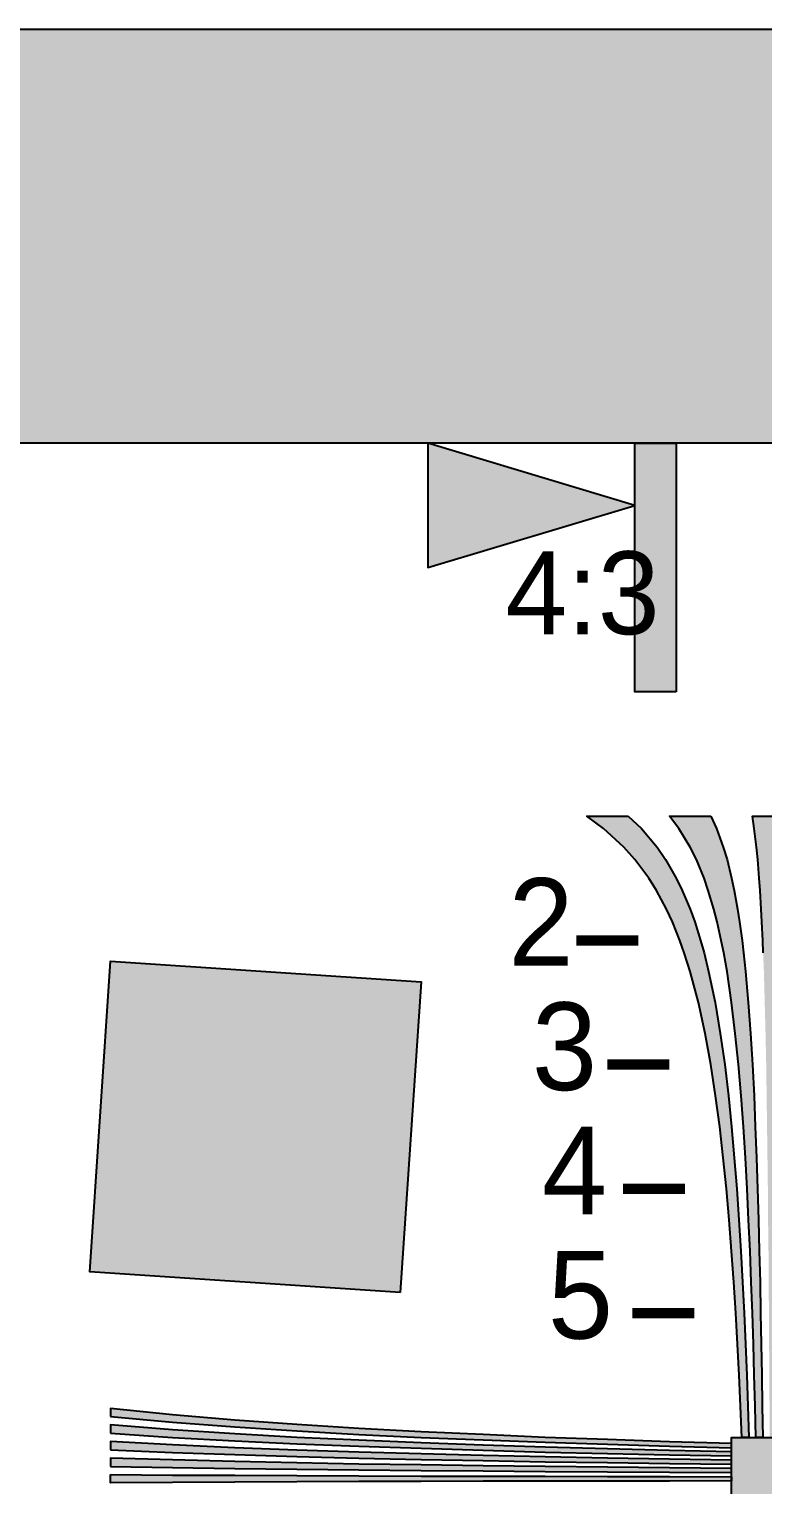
# Model space of a CAD drawing. Header units: millimetres. Extents: x 0 to 1582, y 0 to 984.
# Drawn here: x 1207.4 to 1349.2, y 703.1 to 984.2 of the extents above; entities that cross this region are included whole.
import ezdxf

# ---------------------------------------------------------------- set-up
doc = ezdxf.new("R2010")
doc.units = ezdxf.units.MM
for name, color, linetype in [('FRAME', 7, 'Continuous'), ('LABELS', 7, 'Continuous'), ('PERIPHERY', 7, 'Continuous'), ('SFR', 7, 'Continuous')]:
    doc.layers.add(name, color=color, linetype=linetype)

msp = doc.modelspace()

# ---------------------------------------------------------------- hatches: boundary and pattern name
at = {"layer": 'FRAME', "true_color": 0x000000}
h = msp.add_hatch(color=7, dxfattribs=at)
h.dxf.hatch_style = 1
h.paths.add_polyline_path([(0, 984.25), (1582.24, 984.25), (1582.24, 904.25), (0, 904.25), (0, 984.25)])
h = msp.add_hatch(color=7, dxfattribs=at)
h.dxf.hatch_style = 1
h.paths.add_polyline_path([(1284.44, 904.25), (1284.44, 880.25), (1324.44, 892.25), (1284.44, 904.25)])
h = msp.add_hatch(color=7, dxfattribs=at)
h.dxf.hatch_style = 1
h.paths.add_polyline_path([(1332.44, 856.25), (1324.44, 856.25), (1324.44, 904.25), (1332.44, 904.25), (1332.44, 856.25)])
at = {"layer": 'PERIPHERY', "true_color": 0x000000}
h = msp.add_hatch(color=7, dxfattribs=at)
h.dxf.hatch_style = 1
h.paths.add_polyline_path([(1323.13, 832.25), (1325.69, 829.85), (1328.73, 826.25), (1330.37, 823.85), (1332.45, 820.25), (1333.61, 817.85), (1335.13, 814.25), (1336.01, 811.85), (1337.13, 808.25), (1337.81, 805.85), (1338.69, 802.25), (1339.93, 796.25), (1340.93, 790.25), (1341.81, 784.25), (1342.53, 778.25), (1343.13, 772.25), (1343.65, 766.25), (1344.13, 760.25), (1344.53, 754.25), (1344.89, 748.25), (1345.25, 742.25), (1345.53, 736.25), (1345.81, 730.25), (1346.05, 724.25), (1346.25, 718.25), (1346.45, 712.25), (1345.13, 712.25), (1344.85, 718.25), (1344.58, 724.25), (1344.29, 730.25), (1343.93, 736.25), (1343.58, 742.25), (1343.13, 748.25), (1342.65, 754.25), (1342.13, 760.25), (1341.53, 766.25), (1340.85, 772.25), (1340.05, 778.25), (1339.13, 784.25), (1338.05, 790.25), (1336.73, 796.25), (1335.13, 802.25), (1333.97, 805.85), (1333.13, 808.25), (1331.69, 811.85), (1330.57, 814.25), (1328.61, 817.85), (1327.13, 820.25), (1324.45, 823.85), (1322.33, 826.25), (1318.41, 829.85), (1315.13, 832.25), (1323.13, 832.25), (1323.13, 832.25)])
h = msp.add_hatch(color=7, dxfattribs=at)
h.dxf.hatch_style = 1
h.paths.add_polyline_path([(1339.13, 832.25), (1340.21, 829.85), (1341.53, 826.25), (1342.25, 823.85), (1343.14, 820.25), (1343.62, 817.85), (1344.3, 814.25), (1344.66, 811.85), (1345.14, 808.25), (1345.42, 805.85), (1345.82, 802.25), (1346.34, 796.25), (1346.78, 790.25), (1347.14, 784.25), (1347.46, 778.25), (1347.7, 772.25), (1347.94, 766.25), (1348.14, 760.25), (1348.3, 754.25), (1348.46, 748.25), (1348.62, 742.25), (1348.74, 736.25), (1348.86, 730.25), (1348.94, 724.25), (1349.06, 718.25), (1349.14, 712.25), (1347.82, 712.25), (1347.66, 718.25), (1347.5, 724.25), (1347.34, 730.25), (1347.14, 736.25), (1346.94, 742.25), (1346.7, 748.25), (1346.41, 754.25), (1346.14, 760.25), (1345.82, 766.25), (1345.41, 772.25), (1344.98, 778.25), (1344.45, 784.25), (1343.85, 790.25), (1343.13, 796.25), (1342.25, 802.25), (1341.61, 805.85), (1341.13, 808.25), (1340.33, 811.85), (1339.69, 814.25), (1338.61, 817.85), (1337.81, 820.25), (1336.33, 823.85), (1335.13, 826.25), (1332.93, 829.85), (1331.13, 832.25), (1339.13, 832.25), (1339.13, 832.25)])
h = msp.add_hatch(color=7, dxfattribs=at)
h.dxf.hatch_style = 1
h.paths.add_polyline_path([(1355.14, 832.25), (1354.78, 829.85), (1354.34, 826.25), (1354.1, 823.85), (1353.81, 820.25), (1353.62, 817.85), (1353.41, 814.25), (1353.3, 811.85), (1353.14, 808.25), (1353.05, 805.85), (1352.89, 802.25), (1352.73, 796.25), (1352.57, 790.25), (1352.46, 784.25), (1352.38, 778.25), (1352.29, 772.25), (1352.21, 766.25), (1352.13, 760.25), (1352.09, 754.25), (1352.01, 748.25), (1351.97, 742.25), (1351.93, 736.25), (1351.9, 730.25), (1351.86, 724.25), (1351.82, 718.25), (1351.81, 712.25), (1350.46, 712.25), (1350.46, 718.25), (1350.42, 724.25), (1350.38, 730.25), (1350.34, 736.25), (1350.3, 742.25), (1350.26, 748.25), (1350.18, 754.25), (1350.14, 760.25), (1350.06, 766.25), (1349.98, 772.25), (1349.9, 778.25), (1349.82, 784.25), (1349.69, 790.25), (1349.53, 796.25), (1349.37, 802.25), (1349.22, 805.85), (1349.14, 808.25), (1348.98, 811.85), (1348.86, 814.25), (1348.62, 817.85), (1348.45, 820.25), (1348.18, 823.85), (1347.94, 826.25), (1347.5, 829.85), (1347.14, 832.25), (1355.14, 832.25), (1355.14, 832.25)])
h = msp.add_hatch(color=7, dxfattribs=at)
h.dxf.hatch_style = 1
h.paths.add_polyline_path([(1223.12, 716.26), (1235.12, 715.18), (1247.12, 714.26), (1259.12, 713.5), (1271.12, 712.82), (1283.12, 712.26), (1295.12, 711.78), (1307.12, 711.3), (1319.12, 710.94), (1331.12, 710.58), (1343.12, 710.26), (1343.12, 711.06), (1331.12, 711.42), (1319.12, 711.82), (1307.12, 712.26), (1295.12, 712.78), (1283.12, 713.34), (1271.12, 713.98), (1259.12, 714.74), (1247.12, 715.58), (1235.12, 716.62), (1223.12, 717.86), (1223.12, 716.26)])
h = msp.add_hatch(color=7, dxfattribs=at)
h.dxf.hatch_style = 1
h.paths.add_polyline_path([(1223.12, 713.06), (1235.12, 712.26), (1247.12, 711.58), (1259.12, 711.02), (1271.12, 710.54), (1283.12, 710.14), (1295.12, 709.78), (1307.12, 709.42), (1319.12, 709.14), (1331.12, 708.9), (1343.12, 708.66), (1343.12, 709.46), (1331.12, 709.74), (1319.12, 710.02), (1307.12, 710.38), (1295.12, 710.78), (1283.12, 711.18), (1271.12, 711.7), (1259.12, 712.26), (1247.12, 712.94), (1235.12, 713.7), (1223.12, 714.66), (1223.12, 713.06)])
h = msp.add_hatch(color=7, dxfattribs=at)
h.dxf.hatch_style = 1
h.paths.add_polyline_path([(1223.12, 709.86), (1235.12, 709.34), (1247.12, 708.94), (1259.12, 708.58), (1271.12, 708.26), (1283.12, 707.98), (1295.12, 707.78), (1307.12, 707.54), (1319.12, 707.38), (1331.12, 707.22), (1343.12, 707.06), (1343.12, 707.86), (1331.12, 708.06), (1319.12, 708.26), (1307.12, 708.5), (1295.12, 708.78), (1283.12, 709.06), (1271.12, 709.42), (1259.12, 709.78), (1247.12, 710.26), (1235.12, 710.82), (1223.12, 711.46), (1223.12, 709.86)])
h = msp.add_hatch(color=7, dxfattribs=at)
h.dxf.hatch_style = 1
h.paths.add_polyline_path([(1359.12, 696.25), (1343.12, 696.25), (1343.12, 712.25), (1359.12, 712.25), (1359.12, 696.25)])
h = msp.add_hatch(color=7, dxfattribs=at)
h.dxf.hatch_style = 1
h.paths.add_polyline_path([(1223.12, 706.66), (1235.12, 706.46), (1247.12, 706.26), (1259.12, 706.1), (1271.12, 705.98), (1283.12, 705.86), (1295.12, 705.78), (1307.12, 705.66), (1319.12, 705.58), (1331.12, 705.54), (1343.12, 705.46), (1343.12, 706.26), (1331.12, 706.38), (1319.12, 706.5), (1307.12, 706.62), (1295.12, 706.77), (1283.12, 706.93), (1271.12, 707.09), (1259.12, 707.33), (1247.12, 707.57), (1235.12, 707.9), (1223.12, 708.26), (1223.12, 706.66)])
h = msp.add_hatch(color=7, dxfattribs=at)
h.dxf.hatch_style = 1
h.paths.add_polyline_path([(1223.12, 705.06), (1235.12, 704.98), (1247.12, 704.94), (1259.12, 704.86), (1271.12, 704.82), (1283.12, 704.78), (1295.12, 704.78), (1307.12, 704.74), (1319.12, 704.7), (1331.12, 704.7), (1343.12, 704.66), (1343.12, 703.86), (1331.12, 703.82), (1319.12, 703.82), (1307.12, 703.78), (1295.12, 703.78), (1283.12, 703.74), (1271.12, 703.7), (1259.12, 703.66), (1247.12, 703.58), (1235.12, 703.54), (1223.12, 703.46), (1223.12, 705.06)])
at = {"layer": 'SFR', "true_color": 0x000000}
h = msp.add_hatch(color=7, dxfattribs=at)
h.dxf.hatch_style = 1
h.paths.add_polyline_path([(1279.12, 740.25), (1219.12, 744.25), (1223.12, 804.25), (1283.12, 800.25), (1279.12, 740.25)])

# ---------------------------------------------------------------- linework, layer by layer
at = {"layer": 'FRAME', "color": 250}
for points in [[(0, 984.25), (1582.24, 984.25), (1582.24, 904.25), (0, 904.25), (0, 984.25)], [(1284.44, 904.25), (1284.44, 880.25), (1324.44, 892.25), (1284.44, 904.25)], [(1332.44, 856.25), (1324.44, 856.25), (1324.44, 904.25), (1332.44, 904.25), (1332.44, 856.25)]]:
    msp.add_lwpolyline(points, close=True, dxfattribs=at)
at = {"layer": 'FRAME', "color": 250, "true_color": 0x000000}
for points in [[(0, 984.25), (0, 904.25), (1582.24, 904.25)], [(1582.24, 904.25), (1582.24, 984.25), (0, 984.25)], [(1284.44, 904.25), (1284.44, 880.25), (1324.44, 892.25)], [(1332.44, 856.25), (1332.44, 904.25), (1324.44, 904.25)], [(1324.44, 904.25), (1324.44, 856.25), (1332.44, 856.25)]]:
    msp.add_solid(points, dxfattribs=at)
at = {"layer": 'PERIPHERY', "color": 250}
for points in [[(1323.13, 832.25), (1325.69, 829.85), (1328.73, 826.25), (1330.37, 823.85), (1332.45, 820.25), (1333.61, 817.85), (1335.13, 814.25), (1336.01, 811.85), (1337.13, 808.25), (1337.81, 805.85), (1338.69, 802.25), (1339.93, 796.25), (1340.93, 790.25), (1341.81, 784.25), (1342.53, 778.25), (1343.13, 772.25), (1343.65, 766.25), (1344.13, 760.25), (1344.53, 754.25), (1344.89, 748.25), (1345.25, 742.25), (1345.53, 736.25), (1345.81, 730.25), (1346.05, 724.25), (1346.25, 718.25), (1346.45, 712.25), (1345.13, 712.25), (1344.85, 718.25), (1344.58, 724.25), (1344.29, 730.25), (1343.93, 736.25), (1343.58, 742.25), (1343.13, 748.25), (1342.65, 754.25), (1342.13, 760.25), (1341.53, 766.25), (1340.85, 772.25), (1340.05, 778.25), (1339.13, 784.25), (1338.05, 790.25), (1336.73, 796.25), (1335.13, 802.25), (1333.97, 805.85), (1333.13, 808.25), (1331.69, 811.85), (1330.57, 814.25), (1328.61, 817.85), (1327.13, 820.25), (1324.45, 823.85), (1322.33, 826.25), (1318.41, 829.85), (1315.13, 832.25), (1323.13, 832.25), (1323.13, 832.25)], [(1339.13, 832.25), (1340.21, 829.85), (1341.53, 826.25), (1342.25, 823.85), (1343.14, 820.25), (1343.62, 817.85), (1344.3, 814.25), (1344.66, 811.85), (1345.14, 808.25), (1345.42, 805.85), (1345.82, 802.25), (1346.34, 796.25), (1346.78, 790.25), (1347.14, 784.25), (1347.46, 778.25), (1347.7, 772.25), (1347.94, 766.25), (1348.14, 760.25), (1348.3, 754.25), (1348.46, 748.25), (1348.62, 742.25), (1348.74, 736.25), (1348.86, 730.25), (1348.94, 724.25), (1349.06, 718.25), (1349.14, 712.25), (1347.82, 712.25), (1347.66, 718.25), (1347.5, 724.25), (1347.34, 730.25), (1347.14, 736.25), (1346.94, 742.25), (1346.7, 748.25), (1346.41, 754.25), (1346.14, 760.25), (1345.82, 766.25), (1345.41, 772.25), (1344.98, 778.25), (1344.45, 784.25), (1343.85, 790.25), (1343.13, 796.25), (1342.25, 802.25), (1341.61, 805.85), (1341.13, 808.25), (1340.33, 811.85), (1339.69, 814.25), (1338.61, 817.85), (1337.81, 820.25), (1336.33, 823.85), (1335.13, 826.25), (1332.93, 829.85), (1331.13, 832.25), (1339.13, 832.25), (1339.13, 832.25)], [(1223.12, 716.26), (1235.12, 715.18), (1247.12, 714.26), (1259.12, 713.5), (1271.12, 712.82), (1283.12, 712.26), (1295.12, 711.78), (1307.12, 711.3), (1319.12, 710.94), (1331.12, 710.58), (1343.12, 710.26), (1343.12, 711.06), (1331.12, 711.42), (1319.12, 711.82), (1307.12, 712.26), (1295.12, 712.78), (1283.12, 713.34), (1271.12, 713.98), (1259.12, 714.74), (1247.12, 715.58), (1235.12, 716.62), (1223.12, 717.86), (1223.12, 716.26)], [(1223.12, 713.06), (1235.12, 712.26), (1247.12, 711.58), (1259.12, 711.02), (1271.12, 710.54), (1283.12, 710.14), (1295.12, 709.78), (1307.12, 709.42), (1319.12, 709.14), (1331.12, 708.9), (1343.12, 708.66), (1343.12, 709.46), (1331.12, 709.74), (1319.12, 710.02), (1307.12, 710.38), (1295.12, 710.78), (1283.12, 711.18), (1271.12, 711.7), (1259.12, 712.26), (1247.12, 712.94), (1235.12, 713.7), (1223.12, 714.66), (1223.12, 713.06)], [(1223.12, 709.86), (1235.12, 709.34), (1247.12, 708.94), (1259.12, 708.58), (1271.12, 708.26), (1283.12, 707.98), (1295.12, 707.78), (1307.12, 707.54), (1319.12, 707.38), (1331.12, 707.22), (1343.12, 707.06), (1343.12, 707.86), (1331.12, 708.06), (1319.12, 708.26), (1307.12, 708.5), (1295.12, 708.78), (1283.12, 709.06), (1271.12, 709.42), (1259.12, 709.78), (1247.12, 710.26), (1235.12, 710.82), (1223.12, 711.46), (1223.12, 709.86)], [(1359.12, 696.25), (1343.12, 696.25), (1343.12, 712.25), (1359.12, 712.25), (1359.12, 696.25)], [(1223.12, 706.66), (1235.12, 706.46), (1247.12, 706.26), (1259.12, 706.1), (1271.12, 705.98), (1283.12, 705.86), (1295.12, 705.78), (1307.12, 705.66), (1319.12, 705.58), (1331.12, 705.54), (1343.12, 705.46), (1343.12, 706.26), (1331.12, 706.38), (1319.12, 706.5), (1307.12, 706.62), (1295.12, 706.77), (1283.12, 706.93), (1271.12, 707.09), (1259.12, 707.33), (1247.12, 707.57), (1235.12, 707.9), (1223.12, 708.26), (1223.12, 706.66)], [(1223.12, 705.06), (1235.12, 704.98), (1247.12, 704.94), (1259.12, 704.86), (1271.12, 704.82), (1283.12, 704.78), (1295.12, 704.78), (1307.12, 704.74), (1319.12, 704.7), (1331.12, 704.7), (1343.12, 704.66), (1343.12, 703.86), (1331.12, 703.82), (1319.12, 703.82), (1307.12, 703.78), (1295.12, 703.78), (1283.12, 703.74), (1271.12, 703.7), (1259.12, 703.66), (1247.12, 703.58), (1235.12, 703.54), (1223.12, 703.46), (1223.12, 705.06)]]:
    msp.add_lwpolyline(points, close=True, dxfattribs=at)
msp.add_lwpolyline([(1349.22, 805.85), (1349.14, 808.25), (1348.98, 811.85), (1348.86, 814.25), (1348.62, 817.85), (1348.45, 820.25), (1348.18, 823.85), (1347.94, 826.25), (1347.5, 829.85), (1347.14, 832.25), (1355.14, 832.25)], dxfattribs=at)
at = {"layer": 'PERIPHERY', "color": 250, "lineweight": 35, "const_width": 2}
for points in [[(1313.13, 808.25), (1325.13, 808.25)], [(1319.13, 784.25), (1331.13, 784.25)], [(1322.13, 760.25), (1334.13, 760.25)], [(1323.93, 736.25), (1335.93, 736.25)]]:
    msp.add_lwpolyline(points, dxfattribs=at)
at = {"layer": 'PERIPHERY', "color": 250, "true_color": 0x000000}
for points in [[(1323.13, 832.25), (1323.13, 832.25), (1315.13, 832.25)], [(1323.13, 832.25), (1315.13, 832.25), (1318.41, 829.85)], [(1323.13, 832.25), (1318.41, 829.85), (1322.33, 826.25)], [(1323.13, 832.25), (1322.33, 826.25), (1324.45, 823.85)], [(1323.13, 832.25), (1324.45, 823.85), (1327.13, 820.25)], [(1323.13, 832.25), (1327.13, 820.25), (1328.61, 817.85)], [(1323.13, 832.25), (1328.61, 817.85), (1330.57, 814.25)], [(1323.13, 832.25), (1330.57, 814.25), (1331.69, 811.85)], [(1323.13, 832.25), (1331.69, 811.85), (1340.93, 790.25)], [(1323.13, 832.25), (1340.93, 790.25), (1339.93, 796.25)], [(1323.13, 832.25), (1339.93, 796.25), (1338.69, 802.25)], [(1323.13, 832.25), (1338.69, 802.25), (1337.81, 805.85)], [(1323.13, 832.25), (1337.81, 805.85), (1337.13, 808.25)], [(1323.13, 832.25), (1337.13, 808.25), (1336.01, 811.85)], [(1323.13, 832.25), (1336.01, 811.85), (1335.13, 814.25)], [(1323.13, 832.25), (1335.13, 814.25), (1333.61, 817.85)], [(1323.13, 832.25), (1333.61, 817.85), (1332.45, 820.25)], [(1323.13, 832.25), (1332.45, 820.25), (1330.37, 823.85)], [(1323.13, 832.25), (1330.37, 823.85), (1328.73, 826.25)], [(1328.73, 826.25), (1325.69, 829.85), (1323.13, 832.25)], [(1339.13, 832.25), (1339.13, 832.25), (1331.13, 832.25)], [(1339.13, 832.25), (1331.13, 832.25), (1332.93, 829.85)], [(1339.13, 832.25), (1332.93, 829.85), (1335.13, 826.25)], [(1339.13, 832.25), (1335.13, 826.25), (1336.33, 823.85)], [(1339.13, 832.25), (1336.33, 823.85), (1337.81, 820.25)], [(1339.13, 832.25), (1337.81, 820.25), (1338.61, 817.85)], [(1339.13, 832.25), (1338.61, 817.85), (1339.69, 814.25)], [(1339.13, 832.25), (1339.69, 814.25), (1340.33, 811.85)], [(1339.13, 832.25), (1340.33, 811.85), (1341.13, 808.25)], [(1339.13, 832.25), (1341.13, 808.25), (1341.61, 805.85)], [(1339.13, 832.25), (1341.61, 805.85), (1342.25, 802.25)], [(1339.13, 832.25), (1342.25, 802.25), (1343.13, 796.25)], [(1339.13, 832.25), (1343.13, 796.25), (1343.85, 790.25)], [(1339.13, 832.25), (1343.85, 790.25), (1348.3, 754.25)], [(1339.13, 832.25), (1348.3, 754.25), (1348.14, 760.25)], [(1339.13, 832.25), (1348.14, 760.25), (1347.94, 766.25)], [(1339.13, 832.25), (1347.94, 766.25), (1347.7, 772.25)], [(1339.13, 832.25), (1347.7, 772.25), (1347.46, 778.25)], [(1339.13, 832.25), (1347.46, 778.25), (1347.14, 784.25)], [(1339.13, 832.25), (1347.14, 784.25), (1346.78, 790.25)], [(1339.13, 832.25), (1346.78, 790.25), (1346.34, 796.25)], [(1339.13, 832.25), (1346.34, 796.25), (1345.82, 802.25)], [(1339.13, 832.25), (1345.82, 802.25), (1345.42, 805.85)], [(1339.13, 832.25), (1345.42, 805.85), (1345.14, 808.25)], [(1339.13, 832.25), (1345.14, 808.25), (1344.66, 811.85)], [(1339.13, 832.25), (1344.66, 811.85), (1344.3, 814.25)], [(1339.13, 832.25), (1344.3, 814.25), (1343.62, 817.85)], [(1339.13, 832.25), (1343.62, 817.85), (1343.14, 820.25)], [(1339.13, 832.25), (1343.14, 820.25), (1342.25, 823.85)], [(1339.13, 832.25), (1342.25, 823.85), (1341.53, 826.25)], [(1341.53, 826.25), (1340.21, 829.85), (1339.13, 832.25)], [(1355.14, 832.25), (1355.14, 832.25), (1347.14, 832.25)], [(1355.14, 832.25), (1347.14, 832.25), (1347.5, 829.85)], [(1355.14, 832.25), (1347.5, 829.85), (1347.94, 826.25)], [(1355.14, 832.25), (1347.94, 826.25), (1348.18, 823.85)], [(1355.14, 832.25), (1348.18, 823.85), (1348.45, 820.25)], [(1355.14, 832.25), (1348.45, 820.25), (1348.62, 817.85)], [(1355.14, 832.25), (1348.62, 817.85), (1348.86, 814.25)], [(1355.14, 832.25), (1348.86, 814.25), (1348.98, 811.85)], [(1355.14, 832.25), (1348.98, 811.85), (1349.14, 808.25)], [(1355.14, 832.25), (1349.14, 808.25), (1349.22, 805.85)], [(1331.69, 811.85), (1333.13, 808.25), (1340.93, 790.25)], [(1333.13, 808.25), (1333.97, 805.85), (1341.81, 784.25)], [(1333.13, 808.25), (1341.81, 784.25), (1340.93, 790.25)], [(1333.97, 805.85), (1335.13, 802.25), (1341.81, 784.25)], [(1335.13, 802.25), (1336.73, 796.25), (1342.53, 778.25)], [(1335.13, 802.25), (1342.53, 778.25), (1341.81, 784.25)], [(1336.73, 796.25), (1338.05, 790.25), (1343.65, 766.25)], [(1336.73, 796.25), (1343.65, 766.25), (1343.13, 772.25)], [(1336.73, 796.25), (1343.13, 772.25), (1342.53, 778.25)], [(1338.05, 790.25), (1339.13, 784.25), (1344.13, 760.25)], [(1338.05, 790.25), (1344.13, 760.25), (1343.65, 766.25)], [(1343.85, 790.25), (1344.45, 784.25), (1348.46, 748.25)], [(1343.85, 790.25), (1348.46, 748.25), (1348.3, 754.25)], [(1339.13, 784.25), (1340.05, 778.25), (1344.89, 748.25)], [(1339.13, 784.25), (1344.89, 748.25), (1344.53, 754.25)], [(1339.13, 784.25), (1344.53, 754.25), (1344.13, 760.25)], [(1344.45, 784.25), (1344.98, 778.25), (1348.74, 736.25)], [(1344.45, 784.25), (1348.74, 736.25), (1348.62, 742.25)], [(1344.45, 784.25), (1348.62, 742.25), (1348.46, 748.25)], [(1340.05, 778.25), (1340.85, 772.25), (1345.25, 742.25)], [(1340.05, 778.25), (1345.25, 742.25), (1344.89, 748.25)], [(1344.98, 778.25), (1345.41, 772.25), (1348.94, 724.25)], [(1344.98, 778.25), (1348.94, 724.25), (1348.86, 730.25)], [(1344.98, 778.25), (1348.86, 730.25), (1348.74, 736.25)], [(1340.85, 772.25), (1341.53, 766.25), (1345.81, 730.25)], [(1340.85, 772.25), (1345.81, 730.25), (1345.53, 736.25)], [(1340.85, 772.25), (1345.53, 736.25), (1345.25, 742.25)], [(1345.41, 772.25), (1345.82, 766.25), (1349.06, 718.25)], [(1345.41, 772.25), (1349.06, 718.25), (1348.94, 724.25)], [(1341.53, 766.25), (1342.13, 760.25), (1346.05, 724.25)], [(1341.53, 766.25), (1346.05, 724.25), (1345.81, 730.25)], [(1345.82, 766.25), (1346.14, 760.25), (1349.14, 712.25)], [(1345.82, 766.25), (1349.14, 712.25), (1349.06, 718.25)], [(1342.13, 760.25), (1342.65, 754.25), (1346.45, 712.25)], [(1342.13, 760.25), (1346.45, 712.25), (1346.25, 718.25)], [(1342.13, 760.25), (1346.25, 718.25), (1346.05, 724.25)], [(1346.14, 760.25), (1346.41, 754.25), (1346.7, 748.25)], [(1346.14, 760.25), (1346.7, 748.25), (1349.14, 712.25)], [(1342.65, 754.25), (1343.13, 748.25), (1346.45, 712.25)], [(1343.13, 748.25), (1343.58, 742.25), (1346.45, 712.25)], [(1346.7, 748.25), (1346.94, 742.25), (1349.14, 712.25)], [(1343.58, 742.25), (1343.93, 736.25), (1344.29, 730.25)], [(1343.58, 742.25), (1344.29, 730.25), (1346.45, 712.25)], [(1346.94, 742.25), (1347.14, 736.25), (1349.14, 712.25)], [(1347.14, 736.25), (1347.34, 730.25), (1349.14, 712.25)], [(1344.29, 730.25), (1344.58, 724.25), (1346.45, 712.25)], [(1347.34, 730.25), (1347.5, 724.25), (1349.14, 712.25)], [(1344.58, 724.25), (1344.85, 718.25), (1346.45, 712.25)], [(1347.5, 724.25), (1347.66, 718.25), (1349.14, 712.25)], [(1223.12, 717.86), (1223.12, 716.26), (1235.12, 715.18)], [(1223.12, 717.86), (1235.12, 715.18), (1247.12, 714.26)], [(1223.12, 717.86), (1247.12, 714.26), (1259.12, 713.5)], [(1223.12, 717.86), (1259.12, 713.5), (1271.12, 712.82)], [(1271.12, 712.82), (1235.12, 716.62), (1223.12, 717.86)], [(1344.85, 718.25), (1345.13, 712.25), (1346.45, 712.25)], [(1347.66, 718.25), (1347.82, 712.25), (1349.14, 712.25)], [(1223.12, 714.66), (1223.12, 713.06), (1235.12, 712.26)], [(1223.12, 714.66), (1235.12, 712.26), (1247.12, 711.58)], [(1223.12, 714.66), (1247.12, 711.58), (1259.12, 711.02)], [(1223.12, 714.66), (1259.12, 711.02), (1271.12, 710.54)], [(1271.12, 710.54), (1235.12, 713.7), (1223.12, 714.66)], [(1271.12, 712.82), (1247.12, 715.58), (1235.12, 716.62)], [(1271.12, 712.82), (1259.12, 714.74), (1247.12, 715.58)], [(1271.12, 712.82), (1271.12, 713.98), (1259.12, 714.74)], [(1223.12, 711.46), (1223.12, 709.86), (1235.12, 709.34)], [(1223.12, 711.46), (1235.12, 709.34), (1247.12, 708.94)], [(1223.12, 711.46), (1247.12, 708.94), (1259.12, 708.58)], [(1223.12, 711.46), (1259.12, 708.58), (1271.12, 708.26)], [(1223.12, 711.46), (1271.12, 708.26), (1283.12, 707.98)], [(1283.12, 707.98), (1235.12, 710.82), (1223.12, 711.46)], [(1271.12, 710.54), (1247.12, 712.94), (1235.12, 713.7)], [(1271.12, 710.54), (1259.12, 712.26), (1247.12, 712.94)], [(1271.12, 710.54), (1271.12, 711.7), (1259.12, 712.26)], [(1271.12, 712.82), (1283.12, 713.34), (1271.12, 713.98)], [(1271.12, 712.82), (1295.12, 712.78), (1283.12, 713.34)], [(1271.12, 712.82), (1283.12, 712.26), (1295.12, 711.78)], [(1271.12, 712.82), (1295.12, 711.78), (1307.12, 711.3)], [(1271.12, 712.82), (1307.12, 711.3), (1319.12, 710.94)], [(1271.12, 712.82), (1319.12, 710.94), (1331.12, 710.58)], [(1271.12, 712.82), (1331.12, 710.58), (1343.12, 710.26)], [(1271.12, 712.82), (1343.12, 710.26), (1343.12, 711.06)], [(1271.12, 712.82), (1343.12, 711.06), (1331.12, 711.42)], [(1271.12, 712.82), (1331.12, 711.42), (1319.12, 711.82)], [(1271.12, 712.82), (1319.12, 711.82), (1307.12, 712.26)], [(1271.12, 712.82), (1307.12, 712.26), (1295.12, 712.78)], [(1271.12, 710.54), (1283.12, 711.18), (1271.12, 711.7)], [(1359.12, 696.25), (1359.12, 712.25), (1343.12, 712.25)], [(1343.12, 712.25), (1343.12, 696.25), (1359.12, 696.25)], [(1283.12, 707.98), (1247.12, 710.26), (1235.12, 710.82)], [(1283.12, 707.98), (1259.12, 709.78), (1247.12, 710.26)], [(1283.12, 707.98), (1271.12, 709.42), (1259.12, 709.78)], [(1271.12, 710.54), (1295.12, 710.78), (1283.12, 711.18)], [(1271.12, 710.54), (1307.12, 710.38), (1295.12, 710.78)], [(1271.12, 710.54), (1283.12, 710.14), (1295.12, 709.78)], [(1271.12, 710.54), (1295.12, 709.78), (1307.12, 709.42)], [(1271.12, 710.54), (1307.12, 709.42), (1319.12, 709.14)], [(1271.12, 710.54), (1319.12, 709.14), (1331.12, 708.9)], [(1271.12, 710.54), (1331.12, 708.9), (1343.12, 708.66)], [(1271.12, 710.54), (1343.12, 708.66), (1343.12, 709.46)], [(1271.12, 710.54), (1343.12, 709.46), (1331.12, 709.74)], [(1271.12, 710.54), (1331.12, 709.74), (1319.12, 710.02)], [(1271.12, 710.54), (1319.12, 710.02), (1307.12, 710.38)], [(1283.12, 707.98), (1283.12, 709.06), (1271.12, 709.42)], [(1283.12, 707.98), (1295.12, 708.78), (1283.12, 709.06)], [(1283.12, 707.98), (1307.12, 708.5), (1295.12, 708.78)], [(1223.12, 708.26), (1223.12, 706.66), (1235.12, 706.46)], [(1223.12, 708.26), (1235.12, 706.46), (1247.12, 706.26)], [(1223.12, 708.26), (1247.12, 706.26), (1259.12, 706.1)], [(1223.12, 708.26), (1259.12, 706.1), (1271.12, 705.98)], [(1223.12, 708.26), (1271.12, 705.98), (1283.12, 705.86)], [(1223.12, 708.26), (1283.12, 705.86), (1295.12, 705.78)], [(1223.12, 708.26), (1295.12, 705.78), (1307.12, 705.66)], [(1307.12, 705.66), (1235.12, 707.9), (1223.12, 708.26)], [(1307.12, 705.66), (1247.12, 707.57), (1235.12, 707.9)], [(1307.12, 705.66), (1259.12, 707.33), (1247.12, 707.57)], [(1307.12, 705.66), (1271.12, 707.09), (1259.12, 707.33)], [(1307.12, 705.66), (1283.12, 706.93), (1271.12, 707.09)], [(1283.12, 707.98), (1319.12, 708.26), (1307.12, 708.5)], [(1283.12, 707.98), (1331.12, 708.06), (1319.12, 708.26)], [(1283.12, 707.98), (1343.12, 707.86), (1331.12, 708.06)], [(1283.12, 707.98), (1295.12, 707.78), (1319.12, 707.38)], [(1283.12, 707.98), (1319.12, 707.38), (1331.12, 707.22)], [(1283.12, 707.98), (1331.12, 707.22), (1343.12, 707.06)], [(1283.12, 707.98), (1343.12, 707.06), (1343.12, 707.86)], [(1307.12, 705.66), (1295.12, 706.77), (1283.12, 706.93)], [(1295.12, 707.78), (1307.12, 707.54), (1319.12, 707.38)], [(1307.12, 705.66), (1307.12, 706.62), (1295.12, 706.77)], [(1307.12, 705.66), (1319.12, 706.5), (1307.12, 706.62)], [(1307.12, 705.66), (1331.12, 706.38), (1319.12, 706.5)], [(1307.12, 705.66), (1343.12, 706.26), (1331.12, 706.38)], [(1307.12, 705.66), (1331.12, 705.54), (1343.12, 706.26)], [(1331.12, 705.54), (1343.12, 705.46), (1343.12, 706.26)], [(1223.12, 705.06), (1223.12, 703.46), (1235.12, 703.54)], [(1223.12, 705.06), (1235.12, 703.54), (1247.12, 703.58)], [(1223.12, 705.06), (1247.12, 703.58), (1259.12, 703.66)], [(1223.12, 705.06), (1259.12, 703.66), (1271.12, 703.7)], [(1223.12, 705.06), (1271.12, 703.7), (1283.12, 703.74)], [(1223.12, 705.06), (1283.12, 703.74), (1295.12, 703.78)], [(1223.12, 705.06), (1295.12, 703.78), (1307.12, 703.78)], [(1223.12, 705.06), (1307.12, 703.78), (1319.12, 703.82)], [(1223.12, 705.06), (1319.12, 703.82), (1331.12, 703.82)], [(1223.12, 705.06), (1331.12, 703.82), (1343.12, 703.86)], [(1343.12, 703.86), (1235.12, 704.98), (1223.12, 705.06)], [(1343.12, 703.86), (1247.12, 704.94), (1235.12, 704.98)], [(1343.12, 703.86), (1259.12, 704.86), (1247.12, 704.94)], [(1343.12, 703.86), (1271.12, 704.82), (1259.12, 704.86)], [(1343.12, 703.86), (1283.12, 704.78), (1271.12, 704.82)], [(1343.12, 703.86), (1295.12, 704.78), (1283.12, 704.78)], [(1343.12, 703.86), (1307.12, 704.74), (1295.12, 704.78)], [(1307.12, 705.66), (1319.12, 705.58), (1331.12, 705.54)], [(1343.12, 703.86), (1319.12, 704.7), (1307.12, 704.74)], [(1343.12, 703.86), (1331.12, 704.7), (1319.12, 704.7)], [(1343.12, 703.86), (1343.12, 704.66), (1331.12, 704.7)]]:
    msp.add_solid(points, dxfattribs=at)
at = {"layer": 'SFR', "color": 250}
msp.add_lwpolyline([(1279.12, 740.25), (1219.12, 744.25), (1223.12, 804.25), (1283.12, 800.25), (1279.12, 740.25)], close=True, dxfattribs=at)
at = {"layer": 'SFR', "color": 250, "true_color": 0x000000}
for points in [[(1223.12, 804.25), (1219.12, 744.25), (1279.12, 740.25)], [(1279.12, 740.25), (1283.12, 800.25), (1223.12, 804.25)]]:
    msp.add_solid(points, dxfattribs=at)

# ---------------------------------------------------------------- texts
at = {"layer": 'LABELS', "color": 250}
for s, height, p in [('4:3', 16, (1299.46, 867.38)), ('2', 16.93, (1300.02, 803.33)), ('3', 16.93, (1304.55, 779.33)), ('4', 16.93, (1306.48, 755.33)), ('5', 16.93, (1307.63, 731.33))]:
    msp.add_text(s, height=height, dxfattribs=at).set_placement(p)

doc.saveas('drawing.dxf')
